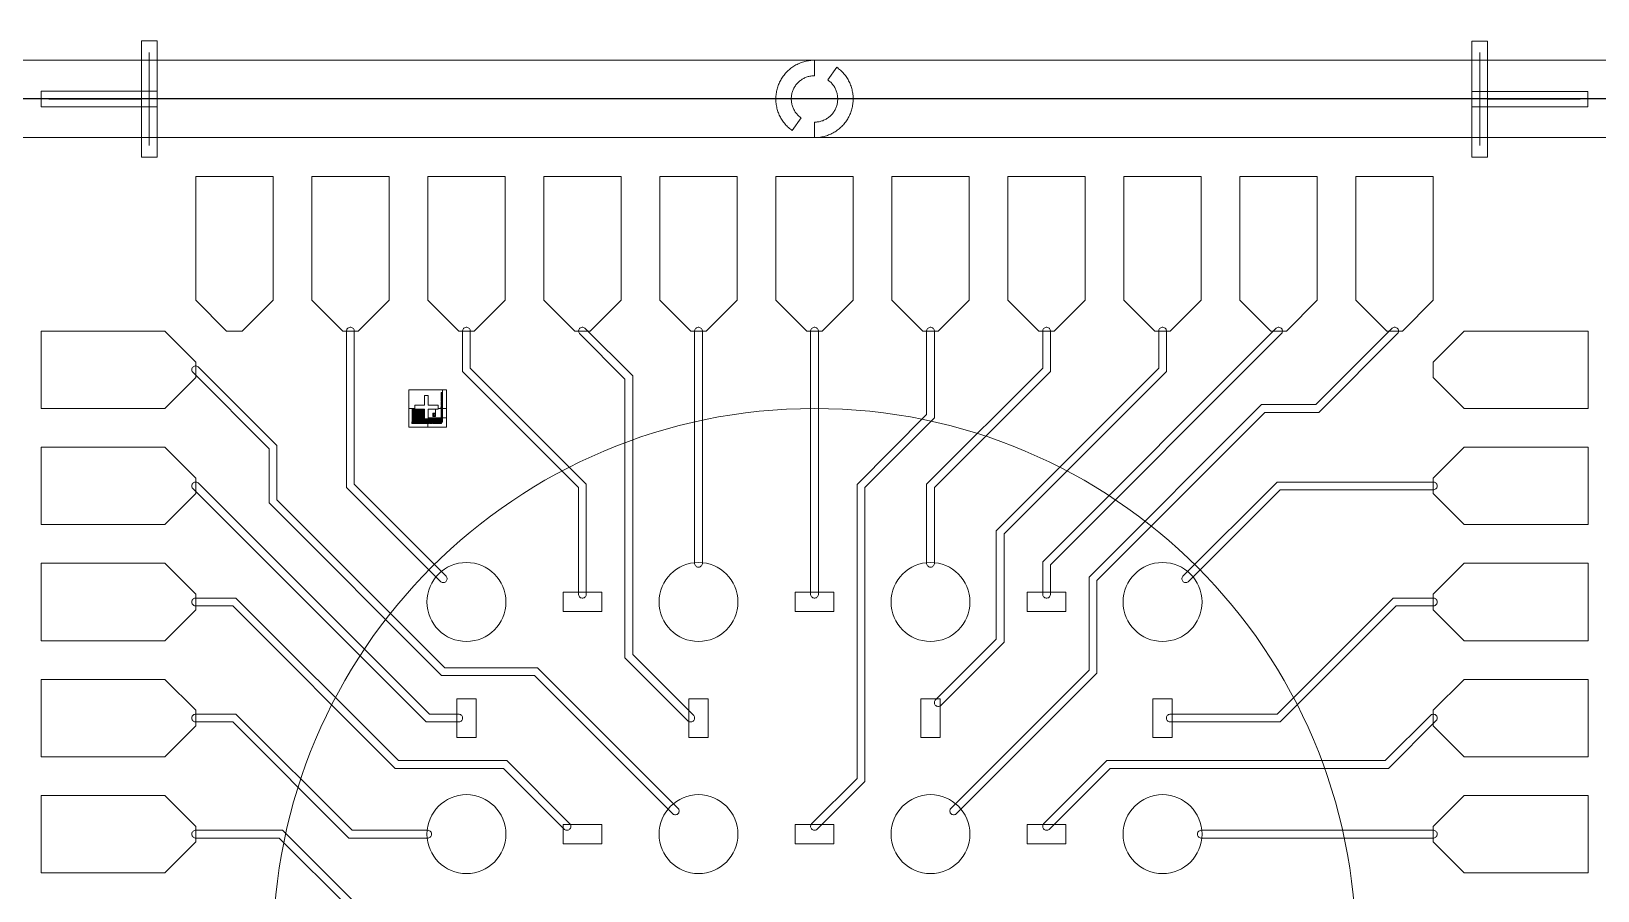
# Model space of a CAD drawing. Extents: x -17000 to 83000, y -71302 to 39000.
# Drawn here: x 22875 to 43125, y -43230 to -32126 of the extents above; entities that cross this region are included whole.
import ezdxf

# ---------------------------------------------------------------- set-up
doc = ezdxf.new("R2010")
doc.units = 0
doc.layers.get('0').update_dxf_attribs({"lineweight": 25, "true_color": 0xffffff})
for name, color, linetype, lineweight, true_color in [('Alighners', 3, 'Continuous', 5, 0x00ff00), ('Boundaries', 6, 'Continuous', 5, 0xff00ff), ('Central Electrodes', 5, 'Continuous', 5, 0x0000ff), ('Connectors', 4, 'Continuous', 5, 0x00ffff), ('Dicing', 1, 'Continuous', 25, 0xff0000), ('Reference Electrodes', 30, 'Continuous', 5, 0xff7f00)]:
    doc.layers.add(name, color=color, linetype=linetype, lineweight=lineweight, true_color=true_color)

# ---------------------------------------------------------------- blocks, each defined once
blk = doc.blocks.new('T_alignment$1')
at = {"layer": 'Alighners'}
for points in [[(-600, 700), (600, 700)], [(0, -600), (0, 600)]]:
    blk.add_lwpolyline(points, dxfattribs=at)
blk = doc.blocks.new('Half_moon_alignment1')
at = {"layer": 'Alighners'}
for points in [[(-286.79, -409.58), (-299.5, -400.5), (-311.75, -391), (-324, -381), (-335.75, -370.75), (-347, -360), (-358, -349), (-368.75, -337.5), (-379.25, -326), (-389.25, -314), (-398.75, -301.5), (-408, -289), (-417, -276), (-425.25, -263), (-433.25, -249.5), (-441, -236), (-448, -222), (-454.75, -208), (-461, -193.5), (-466.75, -179), (-472.25, -164.5), (-477.25, -149.5), (-481.5, -134.5), (-485.5, -119.5), (-489, -104.25), (-492, -89), (-494.5, -73.5), (-496.75, -58), (-498.25, -42.5), (-499.25, -27), (-500, -11.25), (-500, 4.25), (-499.75, 20), (-498.75, 35.5), (-497.5, 51), (-495.5, 66.5), (-493.25, 82), (-490.5, 97.5), (-487.25, 112.75), (-483.5, 127.75), (-479.25, 143), (-474.5, 157.75), (-469.25, 172.5), (-463.75, 187), (-457.75, 201.5), (-451, 215.75), (-444.25, 229.75), (-436.75, 243.5), (-429, 257), (-420.75, 270.25), (-412, 283.25), (-403, 296), (-393.5, 308.5), (-383.75, 320.5), (-373.5, 332.5), (-363, 344), (-352, 355), (-340.75, 366), (-329.25, 376.5), (-317.25, 386.5), (-305, 396.25), (-292.5, 405.5), (-279.75, 414.5), (-266.5, 423), (-253.25, 431.25), (-239.75, 438.75), (-225.75, 446), (-211.75, 453), (-197.5, 459.25), (-183, 465.25), (-168.5, 470.75), (-153.75, 475.75), (-138.75, 480.5), (-123.75, 484.5), (-108.5, 488), (-93.25, 491.25), (-77.75, 494), (-62.25, 496.25), (-46.75, 497.75), (-31.25, 499), (-15.5, 499.75), (0, 500), (0, 300), (-12, 299.75), (-24, 299), (-36, 297.75), (-48, 296.25), (-59.75, 294), (-71.5, 291.25), (-83.25, 288.25), (-94.75, 284.75), (-106.25, 280.75), (-117.25, 276.25), (-128.25, 271.25), (-139, 265.75), (-149.75, 260), (-160, 253.75), (-170, 247.25), (-179.75, 240.25), (-189.25, 232.75), (-198.5, 225), (-207.5, 216.75), (-216, 208.25), (-224.25, 199.5), (-232, 190.25), (-239.5, 180.75), (-246.5, 171), (-253.25, 161), (-259.5, 150.75), (-265.25, 140.25), (-270.75, 129.5), (-275.75, 118.5), (-280.25, 107.25), (-284.25, 96), (-288, 84.5), (-291, 72.75), (-293.75, 61), (-296, 49.25), (-297.75, 37.25), (-299, 25.25), (-299.75, 13.25), (-300, 1.25), (-299.75, -10.75), (-299.25, -22.75), (-298, -34.75), (-296.25, -46.75), (-294.25, -58.75), (-291.75, -70.5), (-288.5, -82), (-285, -93.5), (-281, -105), (-276.75, -116.25), (-271.75, -127.25), (-266.5, -138), (-260.75, -148.5), (-254.5, -159), (-248, -169), (-241, -178.75), (-233.5, -188.25), (-225.75, -197.5), (-217.75, -206.5), (-209.25, -215), (-200.5, -223.25), (-191.25, -231.25), (-181.75, -238.75), (-172.07, -245.75)], [(0, -500), (0, -300), (12, -299.75), (24, -299), (36, -297.75), (48, -296.25), (59.75, -294), (71.5, -291.25), (83.25, -288.25), (94.75, -284.75), (106.25, -280.75), (117.25, -276.25), (128.25, -271.25), (139, -265.75), (149.75, -260), (160, -253.75), (170, -247.25), (179.75, -240.25), (189.25, -232.75), (198.5, -225), (207.5, -216.75), (216, -208.25), (224.25, -199.5), (232, -190.25), (239.5, -180.75), (246.5, -171), (253.25, -161), (259.5, -150.75), (265.25, -140.25), (270.75, -129.5), (275.75, -118.5), (280.25, -107.25), (284.25, -96), (288, -84.5), (291, -72.75), (293.75, -61), (296, -49.25), (297.75, -37.25), (299, -25.25), (299.75, -13.25), (300, -1.25), (299.75, 10.75), (299.25, 22.75), (298, 34.75), (296.25, 46.75), (294.25, 58.75), (291.75, 70.5), (288.5, 82), (285, 93.5), (281, 105), (276.75, 116.25), (271.75, 127.25), (266.5, 138), (260.75, 148.5), (254.5, 159), (248, 169), (241, 178.75), (233.5, 188.25), (225.75, 197.5), (217.75, 206.5), (209.25, 215), (200.5, 223.25), (191.25, 231.25), (181.75, 238.75), (172.07, 245.75), (286.79, 409.58), (299.5, 400.5), (311.75, 391), (324, 381), (335.75, 370.75), (347, 360), (358, 349), (368.75, 337.5), (379.25, 326), (389.25, 314), (398.75, 301.5), (408, 289), (417, 276), (425.25, 263), (433.25, 249.5), (441, 236), (448, 222), (454.75, 208), (461, 193.5), (466.75, 179), (472.25, 164.5), (477.25, 149.5), (481.5, 134.5), (485.5, 119.5), (489, 104.25), (492, 89), (494.5, 73.5), (496.75, 58), (498.25, 42.5), (499.25, 27), (500, 11.25), (500, -4.25), (499.75, -20), (498.75, -35.5), (497.5, -51), (495.5, -66.5), (493.25, -82), (490.5, -97.5), (487.25, -112.75), (483.5, -127.75), (479.25, -143), (474.5, -157.75), (469.25, -172.5), (463.75, -187), (457.75, -201.5), (451, -215.75), (444.25, -229.75), (436.75, -243.5), (429, -257), (420.75, -270.25), (412, -283.25), (403, -296), (393.5, -308.5), (383.75, -320.5), (373.5, -332.5), (363, -344), (352, -355), (340.75, -366), (329.25, -376.5), (317.25, -386.5), (305, -396.25), (292.5, -405.5), (279.75, -414.5), (266.5, -423), (253.25, -431.25), (239.75, -438.75), (225.75, -446), (211.75, -453), (197.5, -459.25), (183, -465.25), (168.5, -470.75), (153.75, -475.75), (138.75, -480.5), (123.75, -484.5), (108.5, -488), (93.25, -491.25), (77.75, -494), (62.25, -496.25), (46.75, -497.75), (31.25, -499), (15.5, -499.75)]]:
    blk.add_lwpolyline(points, close=True, dxfattribs=at)
blk = doc.blocks.new('BIG_photolith_alignment1')
at = {"layer": 'Alighners'}
for points in [[(-225, -17.5), (-225, 225), (210, 225), (210, 190), (190, 190), (190, 185), (210, 185), (210, 180.5), (190, 180.5), (190, 175.5), (210, 175.5), (210, 171), (190, 171), (190, 166), (210, 166), (210, 161.5), (190, 161.5), (190, 156.5), (210, 156.5), (210, 152), (190, 152), (190, 147), (210, 147), (210, 142.5), (190, 142.5), (190, 137.5), (210, 137.5), (210, 133), (190, 133), (190, 128), (210, 128), (210, 123.5), (190, 123.5), (190, 118.5), (210, 118.5), (210, 114), (190, 114), (190, 109), (210, 109), (210, 104.5), (190, 104.5), (190, 99.5), (210, 99.5), (210, 95), (190, 95), (190, 90), (210, 90), (210, 85.5), (190, 85.5), (190, 80.5), (210, 80.5), (210, 76), (190, 76), (190, 71), (210, 71), (210, 66.5), (190, 66.5), (190, 61.5), (210, 61.5), (210, 57), (190, 57), (190, 52), (210, 52), (210, 47.5), (190, 47.5), (190, 42.5), (210, 42.5), (210, 38), (190, 38), (190, 33), (210, 33), (210, 28.5), (190, 28.5), (190, 23.5), (210, 23.5), (210, 19), (190, 19), (190, 14), (210, 14), (210, 9.5), (190, 9.5), (190, 4.5), (210, 4.5), (210, 0), (185, 0), (185, -5), (210, -5), (210, -9.5), (190, -9.5), (190, -14.5), (210, -14.5), (210, 225), (260, 225), (260, -17.5), (150, -17.5), (150, 25), (25, 25), (25, 150), (-25, 150), (-25, 25), (-150, 25), (-150, -17.5)], [(-225, -260), (-225, -17.5), (-185, -17.5), (-185, -190), (-190, -190), (-190, -210), (-185, -210), (-185, -17.5), (-175.5, -17.5), (-175.5, -190), (-180.5, -190), (-180.5, -210), (-175.5, -210), (-175.5, -17.5), (-166, -17.5), (-166, -190), (-171, -190), (-171, -210), (-166, -210), (-166, -17.5), (-156.5, -17.5), (-156.5, -190), (-161.5, -190), (-161.5, -210), (-156.5, -210), (-156.5, -17.5), (-150, -17.5), (-150, -25), (-147, -25), (-147, -190), (-152, -190), (-152, -210), (-147, -210), (-147, -25), (-137.5, -25), (-137.5, -190), (-142.5, -190), (-142.5, -210), (-137.5, -210), (-137.5, -25), (-128, -25), (-128, -190), (-133, -190), (-133, -210), (-128, -210), (-128, -25), (-118.5, -25), (-118.5, -190), (-123.5, -190), (-123.5, -210), (-118.5, -210), (-118.5, -25), (-109, -25), (-109, -190), (-114, -190), (-114, -210), (-109, -210), (-109, -25), (-99.5, -25), (-99.5, -190), (-104.5, -190), (-104.5, -210), (-99.5, -210), (-99.5, -25), (-90, -25), (-90, -190), (-95, -190), (-95, -210), (-90, -210), (-90, -25), (-80.5, -25), (-80.5, -190), (-85.5, -190), (-85.5, -210), (-80.5, -210), (-80.5, -25), (-71, -25), (-71, -190), (-76, -190), (-76, -210), (-71, -210), (-71, -25), (-61.5, -25), (-61.5, -190), (-66.5, -190), (-66.5, -210), (-61.5, -210), (-61.5, -25), (-52, -25), (-52, -190), (-57, -190), (-57, -210), (-52, -210), (-52, -25), (-42.5, -25), (-42.5, -190), (-47.5, -190), (-47.5, -210), (-42.5, -210), (-42.5, -25), (-33, -25), (-33, -190), (-38, -190), (-38, -210), (-33, -210), (-33, -25), (-25, -25), (-25, -150), (-23.5, -150), (-23.5, -190), (-28.5, -190), (-28.5, -210), (-23.5, -210), (-23.5, -150), (-14, -150), (-14, -190), (-19, -190), (-19, -210), (-14, -210), (-14, -150), (-4.5, -150), (-4.5, -190), (-9.5, -190), (-9.5, -210), (-4.5, -210), (-4.5, -150), (5, -150), (5, -185), (0, -185), (0, -210), (5, -210), (5, -150), (14.5, -150), (14.5, -190), (9.5, -190), (9.5, -210), (14.5, -210), (14.5, -150), (17.5, -150), (17.5, -260)], [(17.5, -260), (17.5, -150), (24, -150), (24, -190), (19, -190), (19, -210), (24, -210), (24, -150), (25, -150), (25, -138.75), (33.5, -138.75), (33.5, -190), (28.5, -190), (28.5, -210), (33.5, -210), (33.5, -138.75), (43, -138.75), (43, -190), (38, -190), (38, -210), (43, -210), (43, -138.75), (52.5, -138.75), (52.5, -190), (47.5, -190), (47.5, -210), (52.5, -210), (52.5, -138.75), (62, -138.75), (62, -190), (57, -190), (57, -210), (62, -210), (62, -138.75), (71.5, -138.75), (71.5, -190), (66.5, -190), (66.5, -210), (71.5, -210), (71.5, -138.75), (81, -138.75), (81, -190), (76, -190), (76, -210), (81, -210), (81, -138.75), (90.5, -138.75), (90.5, -190), (85.5, -190), (85.5, -210), (90.5, -210), (90.5, -138.75), (100, -138.75), (100, -190), (95, -190), (95, -210), (100, -210), (100, -138.75), (109.5, -138.75), (109.5, -190), (104.5, -190), (104.5, -210), (109.5, -210), (109.5, -138.75), (119, -138.75), (119, -190), (114, -190), (114, -210), (119, -210), (119, -138.75), (128.5, -138.75), (128.5, -190), (123.5, -190), (123.5, -210), (128.5, -210), (128.5, -138.75), (138, -138.75), (138, -190), (133, -190), (133, -210), (138, -210), (138, -138.75), (147.5, -138.75), (147.5, -190), (142.5, -190), (142.5, -210), (147.5, -210), (147.5, -138.75), (157, -138.75), (157, -190), (152, -190), (152, -210), (157, -210), (157, -138.75), (166.5, -138.75), (166.5, -190), (161.5, -190), (161.5, -210), (166.5, -210), (166.5, -138.75), (176, -138.75), (176, -190), (171, -190), (171, -210), (176, -210), (176, -138.75), (185.5, -138.75), (185.5, -190), (180.5, -190), (180.5, -210), (185.5, -210), (185.5, -138.75), (210, -138.75), (210, -142.5), (190, -142.5), (190, -147.5), (210, -147.5), (210, -152), (190, -152), (190, -157), (210, -157), (210, -161.5), (190, -161.5), (190, -166.5), (210, -166.5), (210, -171), (190, -171), (190, -176), (210, -176), (210, -180.5), (190, -180.5), (190, -185.5), (210, -185.5), (210, -190), (190, -190), (190, -210), (195, -210), (195, -195), (210, -195), (210, -138.75), (260, -138.75), (260, -260)], [(25, -138.75), (25, -25), (117.5, -25), (117.5, -77.5), (82.5, -77.5), (82.5, -122.5), (117.5, -122.5), (117.5, -25), (150, -25), (150, -17.5), (210, -17.5), (210, -19), (190, -19), (190, -24), (210, -24), (210, -28.5), (190, -28.5), (190, -33.5), (210, -33.5), (210, -38), (190, -38), (190, -43), (210, -43), (210, -47.5), (190, -47.5), (190, -52.5), (210, -52.5), (210, -57), (190, -57), (190, -62), (210, -62), (210, -66.5), (190, -66.5), (190, -71.5), (210, -71.5), (210, -76), (190, -76), (190, -81), (210, -81), (210, -85.5), (190, -85.5), (190, -90.5), (210, -90.5), (210, -95), (190, -95), (190, -100), (210, -100), (210, -104.5), (190, -104.5), (190, -109.5), (210, -109.5), (210, -114), (190, -114), (190, -119), (210, -119), (210, -123.5), (190, -123.5), (190, -128.5), (210, -128.5), (210, -133), (190, -133), (190, -138), (210, -138), (210, -17.5), (260, -17.5), (260, -138.75)], [(92.5, -117.5), (92.5, -110), (95, -112.5), (105, -112.5), (107.5, -110), (107.5, -90), (105, -87.5), (95, -87.5), (92.5, -90), (92.5, -117.5), (87.5, -112.5), (87.5, -87.5), (92.5, -82.5), (107.5, -82.5), (112.5, -87.5), (112.5, -112.5), (107.5, -117.5)]]:
    blk.add_lwpolyline(points, close=True, dxfattribs=at)
blk = doc.blocks.new('T_alignment')
at = {"layer": 'Alighners'}
for points in [[(-600, 700), (600, 700)], [(0, -600), (0, 600)]]:
    blk.add_lwpolyline(points, dxfattribs=at)

msp = doc.modelspace()

# ---------------------------------------------------------------- linework, layer by layer
at = {"layer": 'Alighners'}
for points in [[(24300.136, -33750.973), (24300.136, -33100.973), (23000.136, -33100.973), (23000.136, -32900.973), (24300.136, -32900.973), (24300.136, -32250.973), (24500.136, -32250.973), (24500.136, -33750.973)], [(41499.865, -33751.916), (41499.865, -32251.916), (41699.865, -32251.916), (41699.865, -32901.916), (42999.865, -32901.916), (42999.865, -33101.916), (41699.865, -33101.916), (41699.865, -33751.916)]]:
    msp.add_lwpolyline(points, close=True, dxfattribs=at)
for points in [[(24300.136, -32250.973), (24300.136, -33750.973)], [(24500.136, -32250.973), (24300.136, -32250.973)], [(24500.136, -33750.973), (24500.136, -32250.973)], [(41499.865, -32251.916), (41499.865, -33751.916)], [(41699.865, -32251.916), (41499.865, -32251.916)], [(41699.865, -33751.916), (41699.865, -32251.916)], [(24500.136, -32900.973), (23000.136, -32900.973)], [(23000.136, -32900.973), (23000.136, -33100.973)], [(24500.136, -33100.973), (24500.136, -32900.973)], [(41499.865, -32901.916), (41499.865, -33101.916)], [(42999.865, -32901.916), (41499.865, -32901.916)], [(42999.865, -33101.916), (42999.865, -32901.916)], [(23000.136, -33100.973), (24500.136, -33100.973)], [(41499.865, -33101.916), (42999.865, -33101.916)], [(24300.136, -33750.973), (24500.136, -33750.973)], [(41499.865, -33751.916), (41699.865, -33751.916)]]:
    msp.add_lwpolyline(points, dxfattribs=at)
at = {"layer": 'Boundaries'}
for points in [[(22500, -32500), (43500, -32500)], [(43500, -33500), (22500, -33500)]]:
    msp.add_lwpolyline(points, dxfattribs=at)
for centre, radius in [((33000, -11000), 50000), ((33000, -11000), 47500), ((33000, -44000), 7000)]:
    msp.add_circle(centre, radius, dxfattribs=at)
at = {"layer": 'Central Electrodes'}
for points in [[(25400, -36000), (25000, -35600), (25000, -34000), (26000, -34000), (26000, -35600), (25600, -36000)], [(26900, -36000), (26500, -35600), (26500, -34000), (27500, -34000), (27500, -35600), (27100, -36000)], [(28400, -36000), (28000, -35600), (28000, -34000), (29000, -34000), (29000, -35600), (28600, -36000)], [(29900, -36000), (29500, -35600), (29500, -34000), (30500, -34000), (30500, -35600), (30100, -36000)], [(31400, -36000), (31000, -35600), (31000, -34000), (32000, -34000), (32000, -35600), (31600, -36000)], [(32900, -36000), (32500, -35600), (32500, -34000), (33500, -34000), (33500, -35600), (33100, -36000)], [(34400, -36000), (34000, -35600), (34000, -34000), (35000, -34000), (35000, -35600), (34600, -36000)], [(35900, -36000), (35500, -35600), (35500, -34000), (36500, -34000), (36500, -35600), (36100, -36000)], [(37400, -36000), (37000, -35600), (37000, -34000), (38000, -34000), (38000, -35600), (37600, -36000)], [(38900, -36000), (38500, -35600), (38500, -34000), (39500, -34000), (39500, -35600), (39100, -36000)], [(40400, -36000), (40000, -35600), (40000, -34000), (41000, -34000), (41000, -35600), (40600, -36000)], [(23000, -37000), (23000, -36000), (24600, -36000), (25000, -36400), (25000, -36600), (24600, -37000)], [(41400, -37000), (41000, -36600), (41000, -36400), (41400, -36000), (43000, -36000), (43000, -37000)], [(23000, -38500), (23000, -37500), (24600, -37500), (25000, -37900), (25000, -38100), (24600, -38500)], [(41400, -38500), (41000, -38100), (41000, -37900), (41400, -37500), (43000, -37500), (43000, -38500)], [(23000, -40000), (23000, -39000), (24600, -39000), (25000, -39400), (25000, -39600), (24600, -40000)], [(41400, -40000), (41000, -39600), (41000, -39400), (41400, -39000), (43000, -39000), (43000, -40000)], [(23000, -41500), (23000, -40500), (24600, -40500), (25000, -40900), (25000, -41100), (24600, -41500)], [(41400, -41500), (41000, -41100), (41000, -40900), (41400, -40500), (43000, -40500), (43000, -41500)], [(23000, -43000), (23000, -42000), (24600, -42000), (25000, -42400), (25000, -42600), (24600, -43000)], [(41400, -43000), (41000, -42600), (41000, -42400), (41400, -42000), (43000, -42000), (43000, -43000)]]:
    msp.add_lwpolyline(points, close=True, dxfattribs=at)
for centre in [(28500, -39500), (31500, -39500), (34500, -39500), (37500, -39500), (28500, -42500), (31500, -42500), (34500, -42500), (37500, -42500)]:
    msp.add_circle(centre, 510.252, dxfattribs=at)
at = {"layer": 'Connectors'}
for points in [[(28195.076, -39250), (28185.416, -39248.078), (28176.316, -39244.309), (28168.127, -39238.837), (26950, -38020.71), (26950, -35995.075), (26951.921, -35985.416), (26955.691, -35976.316), (26961.162, -35968.127), (26968.127, -35961.162), (26976.316, -35955.691), (26985.416, -35951.921), (26995.075, -35950), (27004.925, -35950), (27014.584, -35951.921), (27023.684, -35955.691), (27031.873, -35961.162), (27038.838, -35968.127), (27044.309, -35976.316), (27048.079, -35985.416), (27050, -35995.075), (27050, -37979.29), (28238.837, -39168.127), (28244.309, -39176.316), (28248.078, -39185.416), (28250, -39195.076), (28250, -39204.925), (28248.078, -39214.585), (28244.309, -39223.684), (28238.838, -39231.873), (28231.873, -39238.838), (28223.684, -39244.309), (28214.585, -39248.078), (28204.925, -39250)], [(29995.075, -39450), (29985.416, -39448.079), (29976.316, -39444.309), (29968.127, -39438.838), (29961.162, -39431.873), (29955.691, -39423.684), (29951.921, -39414.584), (29950, -39404.925), (29950, -38020.71), (28450, -36520.71), (28450, -35995.075), (28451.921, -35985.416), (28455.691, -35976.316), (28461.162, -35968.127), (28468.127, -35961.162), (28476.316, -35955.691), (28485.416, -35951.921), (28495.075, -35950), (28504.925, -35950), (28514.584, -35951.921), (28523.684, -35955.691), (28531.873, -35961.162), (28538.838, -35968.127), (28544.309, -35976.316), (28548.079, -35985.416), (28550, -35995.075), (28550, -36479.29), (30050, -37979.29), (30050, -39404.925), (30048.079, -39414.584), (30044.309, -39423.684), (30038.838, -39431.873), (30031.873, -39438.838), (30023.684, -39444.309), (30014.584, -39448.079), (30004.925, -39450)], [(31395.076, -41050), (31385.416, -41048.078), (31376.316, -41044.309), (31368.127, -41038.837), (30550, -40220.71), (30550, -36620.71), (29961.163, -36031.873), (29955.691, -36023.684), (29951.922, -36014.584), (29950, -36004.924), (29950, -35995.075), (29951.922, -35985.415), (29955.691, -35976.316), (29961.162, -35968.127), (29968.127, -35961.162), (29976.316, -35955.691), (29985.415, -35951.922), (29995.075, -35950), (30004.924, -35950), (30014.584, -35951.922), (30023.684, -35955.691), (30031.873, -35961.163), (30650, -36579.29), (30650, -40179.29), (31438.837, -40968.127), (31444.309, -40976.316), (31448.078, -40985.416), (31450, -40995.076), (31450, -41004.925), (31448.078, -41014.585), (31444.309, -41023.684), (31438.838, -41031.873), (31431.873, -41038.838), (31423.684, -41044.309), (31414.585, -41048.078), (31404.925, -41050)], [(31495.075, -39050), (31485.416, -39048.079), (31476.316, -39044.309), (31468.127, -39038.838), (31461.162, -39031.873), (31455.691, -39023.684), (31451.921, -39014.584), (31450, -39004.925), (31450, -35995.075), (31451.921, -35985.416), (31455.691, -35976.316), (31461.162, -35968.127), (31468.127, -35961.162), (31476.316, -35955.691), (31485.416, -35951.921), (31495.075, -35950), (31504.925, -35950), (31514.584, -35951.921), (31523.684, -35955.691), (31531.873, -35961.162), (31538.838, -35968.127), (31544.309, -35976.316), (31548.079, -35985.416), (31550, -35995.075), (31550, -39004.925), (31548.079, -39014.584), (31544.309, -39023.684), (31538.838, -39031.873), (31531.873, -39038.838), (31523.684, -39044.309), (31514.584, -39048.079), (31504.925, -39050)], [(32995.075, -39450), (32985.416, -39448.079), (32976.316, -39444.309), (32968.127, -39438.838), (32961.162, -39431.873), (32955.691, -39423.684), (32951.921, -39414.584), (32950, -39404.925), (32950, -35995.075), (32951.921, -35985.416), (32955.691, -35976.316), (32961.162, -35968.127), (32968.127, -35961.162), (32976.316, -35955.691), (32985.416, -35951.921), (32995.075, -35950), (33004.925, -35950), (33014.584, -35951.921), (33023.684, -35955.691), (33031.873, -35961.162), (33038.838, -35968.127), (33044.309, -35976.316), (33048.079, -35985.416), (33050, -35995.075), (33050, -39404.925), (33048.079, -39414.584), (33044.309, -39423.684), (33038.838, -39431.873), (33031.873, -39438.838), (33023.684, -39444.309), (33014.584, -39448.079), (33004.925, -39450)], [(32995.075, -42450), (32985.415, -42448.078), (32976.316, -42444.309), (32968.127, -42438.838), (32961.162, -42431.873), (32955.691, -42423.684), (32951.922, -42414.585), (32950, -42404.925), (32950, -42395.076), (32951.922, -42385.416), (32955.691, -42376.316), (32961.163, -42368.127), (33550.004, -41779.286), (33550.736, -37981.257), (34450, -37079.333), (34450, -35995.075), (34451.921, -35985.416), (34455.691, -35976.316), (34461.162, -35968.127), (34468.127, -35961.162), (34476.316, -35955.691), (34485.416, -35951.921), (34495.075, -35950), (34504.925, -35950), (34514.584, -35951.921), (34523.684, -35955.691), (34531.873, -35961.162), (34538.838, -35968.127), (34544.309, -35976.316), (34548.079, -35985.416), (34550, -35995.075), (34550, -37120.667), (33650.728, -38022.599), (33649.996, -41820.714), (33031.873, -42438.837), (33023.684, -42444.309), (33014.584, -42448.078), (33004.924, -42450)], [(34495.075, -39050), (34485.416, -39048.079), (34476.316, -39044.309), (34468.127, -39038.838), (34461.162, -39031.873), (34455.691, -39023.684), (34451.921, -39014.584), (34450, -39004.925), (34450, -37979.29), (35950, -36479.29), (35950, -35995.075), (35951.921, -35985.416), (35955.691, -35976.316), (35961.162, -35968.127), (35968.127, -35961.162), (35976.316, -35955.691), (35985.416, -35951.921), (35995.075, -35950), (36004.925, -35950), (36014.584, -35951.921), (36023.684, -35955.691), (36031.873, -35961.162), (36038.838, -35968.127), (36044.309, -35976.316), (36048.079, -35985.416), (36050, -35995.075), (36050, -36520.71), (34550, -38020.71), (34550, -39004.925), (34548.079, -39014.584), (34544.309, -39023.684), (34538.838, -39031.873), (34531.873, -39038.838), (34523.684, -39044.309), (34514.584, -39048.079), (34504.925, -39050)], [(34595.075, -40850), (34585.415, -40848.078), (34576.316, -40844.309), (34568.127, -40838.838), (34561.162, -40831.873), (34555.691, -40823.684), (34551.922, -40814.585), (34550, -40804.925), (34550, -40795.076), (34551.922, -40785.416), (34555.691, -40776.316), (34561.163, -40768.127), (35350, -39979.29), (35350, -38579.29), (37450, -36479.29), (37450, -35995.075), (37451.921, -35985.416), (37455.691, -35976.316), (37461.162, -35968.127), (37468.127, -35961.162), (37476.316, -35955.691), (37485.416, -35951.921), (37495.075, -35950), (37504.925, -35950), (37514.584, -35951.921), (37523.684, -35955.691), (37531.873, -35961.162), (37538.838, -35968.127), (37544.309, -35976.316), (37548.079, -35985.416), (37550, -35995.075), (37550, -36520.71), (35450, -38620.71), (35450, -40020.71), (34631.873, -40838.837), (34623.684, -40844.309), (34614.584, -40848.078), (34604.924, -40850)], [(34795.075, -42250), (34785.415, -42248.078), (34776.316, -42244.309), (34768.127, -42238.838), (34761.162, -42231.873), (34755.691, -42223.684), (34751.922, -42214.585), (34750, -42204.925), (34750, -42195.076), (34751.922, -42185.416), (34755.691, -42176.316), (34761.163, -42168.127), (36550, -40379.29), (36550, -39179.29), (38779.29, -36950), (39479.29, -36950), (40468.127, -35961.163), (40476.316, -35955.691), (40485.416, -35951.922), (40495.076, -35950), (40504.925, -35950), (40514.585, -35951.922), (40523.684, -35955.691), (40531.873, -35961.162), (40538.838, -35968.127), (40544.309, -35976.316), (40548.078, -35985.415), (40550, -35995.075), (40550, -36004.924), (40548.078, -36014.584), (40544.309, -36023.684), (40538.837, -36031.873), (39520.71, -37050), (38820.71, -37050), (36650, -39220.71), (36650, -40420.71), (34831.873, -42238.837), (34823.684, -42244.309), (34814.584, -42248.078), (34804.924, -42250)], [(35995.075, -39450), (35985.416, -39448.079), (35976.316, -39444.309), (35968.127, -39438.838), (35961.162, -39431.873), (35955.691, -39423.684), (35951.921, -39414.584), (35950, -39404.925), (35950, -38979.29), (38968.127, -35961.163), (38976.316, -35955.691), (38985.416, -35951.922), (38995.076, -35950), (39004.925, -35950), (39014.585, -35951.922), (39023.684, -35955.691), (39031.873, -35961.162), (39038.838, -35968.127), (39044.309, -35976.316), (39048.078, -35985.415), (39050, -35995.075), (39050, -36004.924), (39048.078, -36014.584), (39044.309, -36023.684), (39038.837, -36031.873), (36050, -39020.71), (36050, -39404.925), (36048.079, -39414.584), (36044.309, -39423.684), (36038.838, -39431.873), (36031.873, -39438.838), (36023.684, -39444.309), (36014.584, -39448.079), (36004.925, -39450)], [(31195.076, -42250), (31185.416, -42248.078), (31176.316, -42244.309), (31168.127, -42238.837), (29379.29, -40450), (28179.29, -40450), (25950, -38220.71), (25950, -37520.71), (24961.163, -36531.873), (24955.691, -36523.684), (24951.922, -36514.584), (24950, -36504.924), (24950, -36495.075), (24951.922, -36485.415), (24955.691, -36476.316), (24961.162, -36468.127), (24968.127, -36461.162), (24976.316, -36455.691), (24985.415, -36451.922), (24995.075, -36450), (25004.924, -36450), (25014.584, -36451.922), (25023.684, -36455.691), (25031.873, -36461.163), (26050, -37479.29), (26050, -38179.29), (28220.71, -40350), (29420.71, -40350), (31238.837, -42168.127), (31244.309, -42176.316), (31248.078, -42185.416), (31250, -42195.076), (31250, -42204.925), (31248.078, -42214.585), (31244.309, -42223.684), (31238.838, -42231.873), (31231.873, -42238.838), (31223.684, -42244.309), (31214.585, -42248.078), (31204.925, -42250)], [(27979.29, -41050), (24961.163, -38031.873), (24955.691, -38023.684), (24951.922, -38014.584), (24950, -38004.924), (24950, -37995.075), (24951.922, -37985.415), (24955.691, -37976.316), (24961.162, -37968.127), (24968.127, -37961.162), (24976.316, -37955.691), (24985.415, -37951.922), (24995.075, -37950), (25004.924, -37950), (25014.584, -37951.922), (25023.684, -37955.691), (25031.873, -37961.163), (28020.71, -40950), (28404.925, -40950), (28414.584, -40951.921), (28423.684, -40955.691), (28431.873, -40961.162), (28438.838, -40968.127), (28444.309, -40976.316), (28448.079, -40985.416), (28450, -40995.075), (28450, -41004.925), (28448.079, -41014.584), (28444.309, -41023.684), (28438.838, -41031.873), (28431.873, -41038.838), (28423.684, -41044.309), (28414.584, -41048.079), (28404.925, -41050)], [(37795.075, -39250), (37785.415, -39248.078), (37776.316, -39244.309), (37768.127, -39238.838), (37761.162, -39231.873), (37755.691, -39223.684), (37751.922, -39214.585), (37750, -39204.925), (37750, -39195.076), (37751.922, -39185.416), (37755.691, -39176.316), (37761.163, -39168.127), (38979.29, -37950), (41004.925, -37950), (41014.584, -37951.921), (41023.684, -37955.691), (41031.873, -37961.162), (41038.838, -37968.127), (41044.309, -37976.316), (41048.079, -37985.416), (41050, -37995.075), (41050, -38004.925), (41048.079, -38014.584), (41044.309, -38023.684), (41038.838, -38031.873), (41031.873, -38038.838), (41023.684, -38044.309), (41014.584, -38048.079), (41004.925, -38050), (39020.71, -38050), (37831.873, -39238.837), (37823.684, -39244.309), (37814.584, -39248.078), (37804.924, -39250)], [(29795.076, -42450), (29785.416, -42448.078), (29776.316, -42444.309), (29768.127, -42438.837), (28979.29, -41650), (27579.29, -41650), (25479.29, -39550), (24995.075, -39550), (24985.416, -39548.079), (24976.316, -39544.309), (24968.127, -39538.838), (24961.162, -39531.873), (24955.691, -39523.684), (24951.921, -39514.584), (24950, -39504.925), (24950, -39495.075), (24951.921, -39485.416), (24955.691, -39476.316), (24961.162, -39468.127), (24968.127, -39461.162), (24976.316, -39455.691), (24985.416, -39451.921), (24995.075, -39450), (25520.71, -39450), (27620.71, -41550), (29020.71, -41550), (29838.837, -42368.127), (29844.309, -42376.316), (29848.078, -42385.416), (29850, -42395.076), (29850, -42404.925), (29848.078, -42414.585), (29844.309, -42423.684), (29838.838, -42431.873), (29831.873, -42438.838), (29823.684, -42444.309), (29814.585, -42448.078), (29804.925, -42450)], [(37595.075, -41050), (37585.416, -41048.079), (37576.316, -41044.309), (37568.127, -41038.838), (37561.162, -41031.873), (37555.691, -41023.684), (37551.921, -41014.584), (37550, -41004.925), (37550, -40995.075), (37551.921, -40985.416), (37555.691, -40976.316), (37561.162, -40968.127), (37568.127, -40961.162), (37576.316, -40955.691), (37585.416, -40951.921), (37595.075, -40950), (38979.29, -40950), (40479.29, -39450), (41004.925, -39450), (41014.584, -39451.921), (41023.684, -39455.691), (41031.873, -39461.162), (41038.838, -39468.127), (41044.309, -39476.316), (41048.079, -39485.416), (41050, -39495.075), (41050, -39504.925), (41048.079, -39514.584), (41044.309, -39523.684), (41038.838, -39531.873), (41031.873, -39538.838), (41023.684, -39544.309), (41014.584, -39548.079), (41004.925, -39550), (40520.71, -39550), (39020.71, -41050)], [(26979.29, -42550), (25479.29, -41050), (24995.075, -41050), (24985.416, -41048.079), (24976.316, -41044.309), (24968.127, -41038.838), (24961.162, -41031.873), (24955.691, -41023.684), (24951.921, -41014.584), (24950, -41004.925), (24950, -40995.075), (24951.921, -40985.416), (24955.691, -40976.316), (24961.162, -40968.127), (24968.127, -40961.162), (24976.316, -40955.691), (24985.416, -40951.921), (24995.075, -40950), (25520.71, -40950), (27020.71, -42450), (28004.925, -42450), (28014.584, -42451.921), (28023.684, -42455.691), (28031.873, -42461.162), (28038.838, -42468.127), (28044.309, -42476.316), (28048.079, -42485.416), (28050, -42495.075), (28050, -42504.925), (28048.079, -42514.584), (28044.309, -42523.684), (28038.838, -42531.873), (28031.873, -42538.838), (28023.684, -42544.309), (28014.584, -42548.079), (28004.925, -42550)], [(35995.075, -42450), (35985.415, -42448.078), (35976.316, -42444.309), (35968.127, -42438.838), (35961.162, -42431.873), (35955.691, -42423.684), (35951.922, -42414.585), (35950, -42404.925), (35950, -42395.076), (35951.922, -42385.416), (35955.691, -42376.316), (35961.163, -42368.127), (36779.29, -41550), (40379.29, -41550), (40968.127, -40961.163), (40976.316, -40955.691), (40985.416, -40951.922), (40995.076, -40950), (41004.925, -40950), (41014.585, -40951.922), (41023.684, -40955.691), (41031.873, -40961.162), (41038.838, -40968.127), (41044.309, -40976.316), (41048.078, -40985.415), (41050, -40995.075), (41050, -41004.924), (41048.078, -41014.584), (41044.309, -41023.684), (41038.837, -41031.873), (40420.71, -41650), (36820.71, -41650), (36031.873, -42438.837), (36023.684, -42444.309), (36014.584, -42448.078), (36004.924, -42450)], [(37995.075, -42550), (37985.416, -42548.079), (37976.316, -42544.309), (37968.127, -42538.838), (37961.162, -42531.873), (37955.691, -42523.684), (37951.921, -42514.584), (37950, -42504.925), (37950, -42495.075), (37951.921, -42485.416), (37955.691, -42476.316), (37961.162, -42468.127), (37968.127, -42461.162), (37976.316, -42455.691), (37985.416, -42451.921), (37995.075, -42450), (41004.925, -42450), (41014.584, -42451.921), (41023.684, -42455.691), (41031.873, -42461.162), (41038.838, -42468.127), (41044.309, -42476.316), (41048.079, -42485.416), (41050, -42495.075), (41050, -42504.925), (41048.079, -42514.584), (41044.309, -42523.684), (41038.838, -42531.873), (41031.873, -42538.838), (41023.684, -42544.309), (41014.584, -42548.079), (41004.925, -42550)]]:
    msp.add_lwpolyline(points, close=True, dxfattribs=at)
msp.add_lwpolyline([(26981.257, -43449.264), (26079.333, -42550), (24995.075, -42550), (24985.416, -42548.079), (24976.316, -42544.309), (24968.127, -42538.838), (24961.162, -42531.873), (24955.691, -42523.684), (24951.921, -42514.584), (24950, -42504.925), (24950, -42495.075), (24951.921, -42485.416), (24955.691, -42476.316), (24961.162, -42468.127), (24968.127, -42461.162), (24976.316, -42455.691), (24985.416, -42451.921), (24995.075, -42450), (26120.667, -42450), (27022.599, -43349.272)], dxfattribs=at)
at = {"layer": 'Dicing'}
msp.add_line((83000, -33000), (-17000, -33000), dxfattribs=at)
at = {"layer": 'Reference Electrodes'}
for points in [[(29750, -39375), (29750, -39625)], [(30250, -39375), (29750, -39375)], [(30250, -39625), (30250, -39375)], [(33250, -39375), (32750, -39375)], [(32750, -39375), (32750, -39625)], [(33250, -39625), (33250, -39375)], [(35750, -39375), (35750, -39625)], [(36250, -39375), (35750, -39375)], [(36250, -39625), (36250, -39375)], [(29750, -39625), (30250, -39625)], [(32750, -39625), (33250, -39625)], [(35750, -39625), (36250, -39625)], [(28375, -40750), (28375, -41250)], [(28625, -40750), (28375, -40750)], [(28625, -41250), (28625, -40750)], [(31625, -40750), (31375, -40750)], [(31375, -40750), (31375, -41250)], [(31625, -41250), (31625, -40750)], [(34375, -40750), (34375, -41250)], [(34625, -40750), (34375, -40750)], [(34625, -41250), (34625, -40750)], [(37375, -40750), (37375, -41250)], [(37625, -40750), (37375, -40750)], [(37625, -41250), (37625, -40750)], [(28375, -41250), (28625, -41250)], [(31375, -41250), (31625, -41250)], [(34375, -41250), (34625, -41250)], [(37375, -41250), (37625, -41250)], [(30250, -42375), (29750, -42375)], [(29750, -42375), (29750, -42625)], [(30250, -42625), (30250, -42375)], [(33250, -42375), (32750, -42375)], [(32750, -42375), (32750, -42625)], [(33250, -42625), (33250, -42375)], [(35750, -42375), (35750, -42625)], [(36250, -42375), (35750, -42375)], [(36250, -42625), (36250, -42375)], [(29750, -42625), (30250, -42625)], [(32750, -42625), (33250, -42625)], [(35750, -42625), (36250, -42625)]]:
    msp.add_lwpolyline(points, dxfattribs=at)

# ---------------------------------------------------------------- block references
for name, p, rotation in [('T_alignment$1', (23700.136, -33000.973), 270), ('T_alignment', (42299.865, -33001.916), 90)]:
    msp.add_blockref(name, p, dxfattribs=dict(rotation=rotation))
for name, p in [('Half_moon_alignment1', (33000, -33000)), ('BIG_photolith_alignment1', (27982.5, -36982.5))]:
    msp.add_blockref(name, p)

doc.saveas('drawing.dxf')
